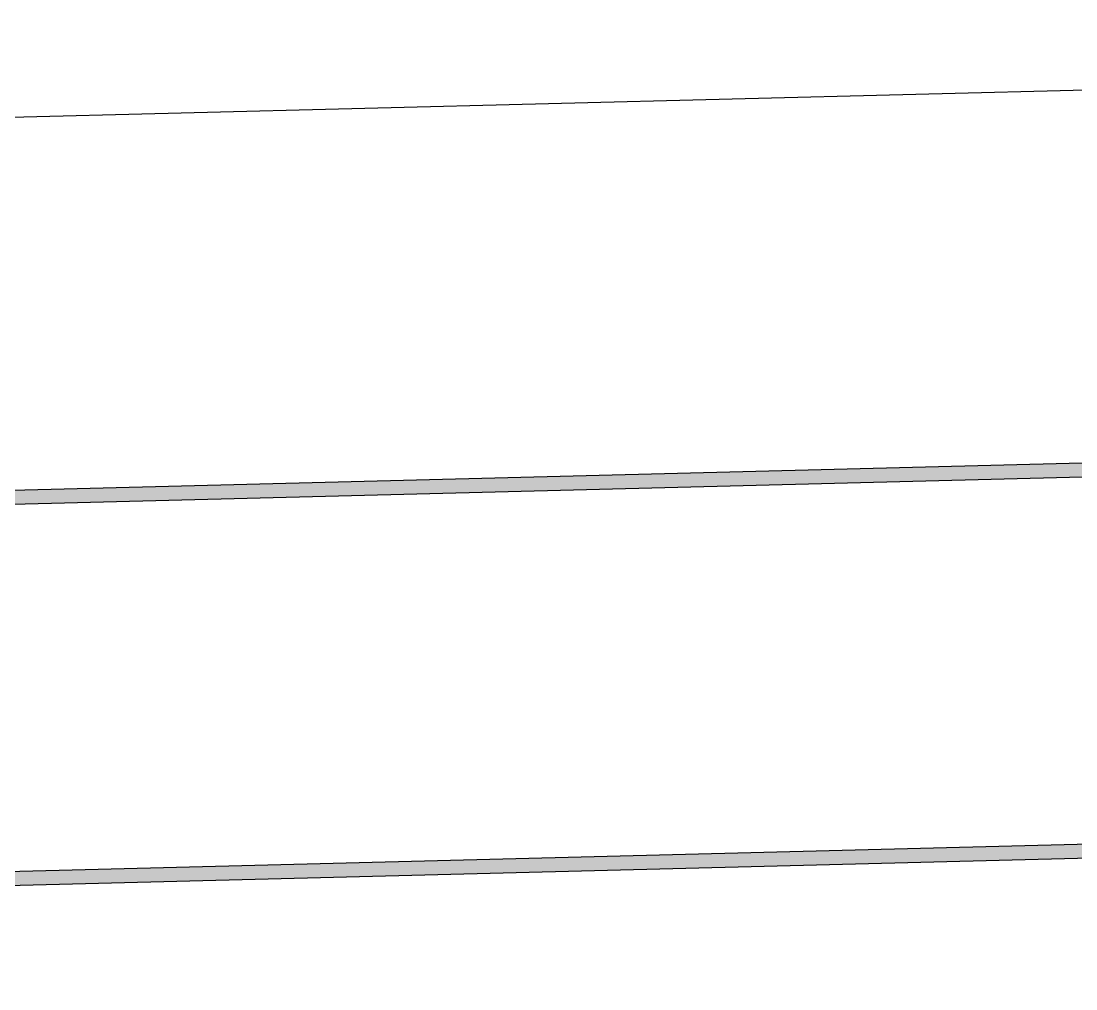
# Model space of a CAD drawing. Header units: metres. Extents: x 668617 to 675126, y 2286318 to 2293677.
# Drawn here: x 670153.47 to 670161.22, y 2287233.81 to 2287240.92 of the extents above; entities that cross this region are included whole.
import ezdxf

# ---------------------------------------------------------------- set-up
doc = ezdxf.new("R2010")
doc.units = ezdxf.units.M
doc.header["$MEASUREMENT"] = 0
doc.layers.add('DMTG-PB-BANQUETAS', color=251, linetype='Continuous')
doc.layers.add('DMTG-SH-LINEA DISCONTINUA', color=252, linetype='Continuous')

# ---------------------------------------------------------------- blocks, each defined once
blk = doc.blocks.new('*U158')
blk.add_hatch(color=252).paths.add_polyline_path([(0.0012, -0.05), (44.9883, 1.0236), (44.986, 1.1236), (-0.0012, 0.05)])
blk.add_lwpolyline([(0.0012, -0.05), (44.9883, 1.0236), (44.986, 1.1236), (-0.0012, 0.05)], close=True)
blk = doc.blocks.new('*U157')
blk.add_hatch(color=252).paths.add_polyline_path([(0.0012, -0.05), (44.9885, 1.0236), (44.9862, 1.1236), (-0.0012, 0.05)])
blk.add_lwpolyline([(0.0012, -0.05), (44.9885, 1.0236), (44.9862, 1.1236), (-0.0012, 0.05)], close=True)

msp = doc.modelspace()

# ---------------------------------------------------------------- linework, layer by layer
at = {"layer": 'DMTG-PB-BANQUETAS'}
msp.add_lwpolyline([(670072.88721, 2287241.07043), (670073.45282, 2287240.47324), (670074.07789, 2287239.93761), (670074.75646, 2287239.47159), (670075.47858, 2287239.07825), (670076.23927, 2287238.76262), (670077.02757, 2287238.5288), (670077.83648, 2287238.37882), (670078.65703, 2287238.31476), (670175.85189, 2287240.78243), (670176.42564, 2287241.0172)], dxfattribs=at)

# ---------------------------------------------------------------- block references
at = {"layer": 'DMTG-SH-LINEA DISCONTINUA', "rotation": 180.0955938222612}
for name, p in [('*U157', (670168.55756, 2287237.80506)), ('*U158', (670168.61768, 2287235.00569))]:
    msp.add_blockref(name, p, dxfattribs=at)

doc.saveas('drawing.dxf')
